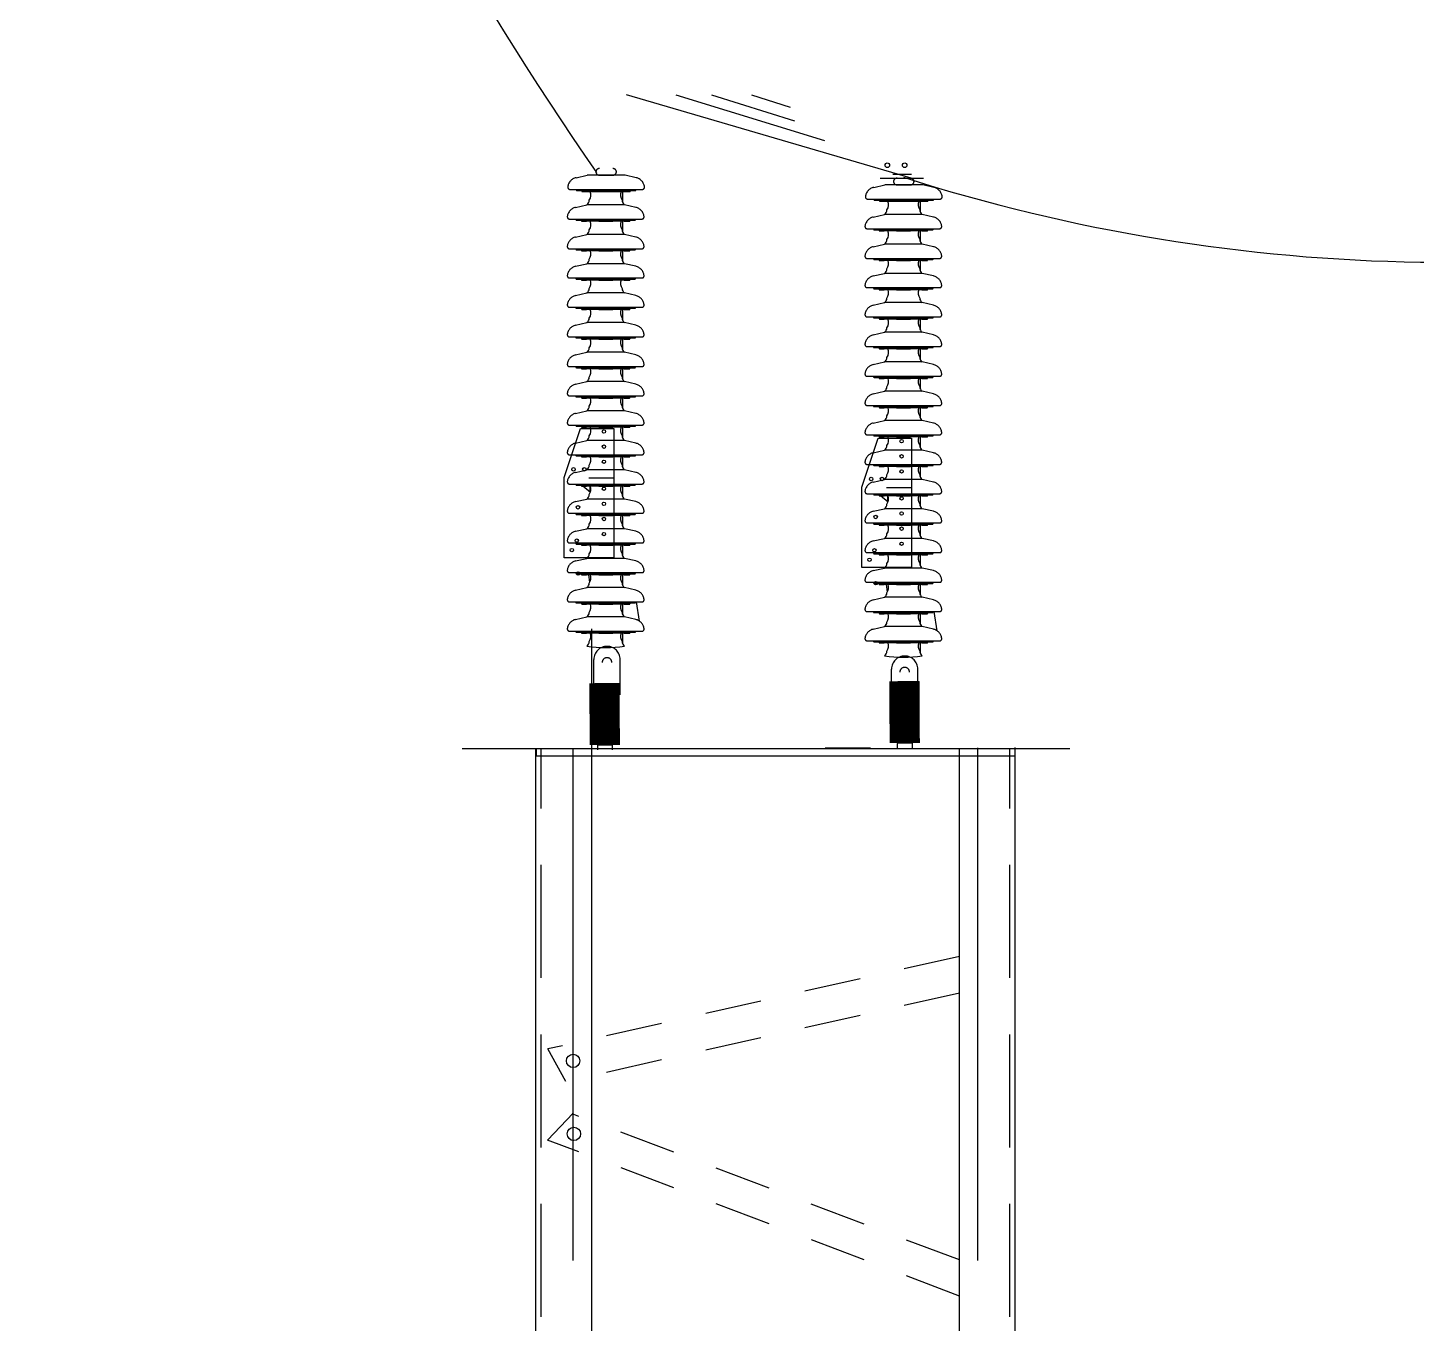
# Model space of a CAD drawing. Header units: inches. Extents: x 29.6 to 118, y -14.2 to 43.7.
# Drawn here: x 78.952 to 82.023, y 12.446 to 15.312 of the extents above; entities that cross this region are included whole.
import ezdxf

# ---------------------------------------------------------------- set-up
doc = ezdxf.new("R2010")
doc.units = ezdxf.units.IN
doc.header["$MEASUREMENT"] = 0
for name, pattern in [('CENTER', [2, 1.25, -0.25, 0.25, -0.25]), ('DASHED', [0.75, 0.5, -0.25]), ('HIDDEN', [0.375, 0.25, -0.125]), ('HIDDEN2', [0.1875, 0.125, -0.0625])]:
    doc.linetypes.add(name, pattern=pattern)
doc.layers.add('DIM', color=2, linetype='Continuous')

msp = doc.modelspace()

# ---------------------------------------------------------------- linework, layer by layer
at = {"color": 2}
for p, q in [((80.90607, 14.97898), (80.27662, 15.1635)), ((80.38563, 15.1635), (80.71452, 15.06236)), ((80.46465, 15.1635), (80.64797, 15.10577)), ((80.55327, 15.1635), (80.63824, 15.13606)), ((80.83737, 14.97898), (80.93338, 14.97898)), ((80.17795, 14.88399), (80.18778, 14.88399)), ((80.27142, 14.88399), (80.28309, 14.88399)), ((80.83634, 14.8626), (80.84617, 14.8626)), ((80.92981, 14.8626), (80.94148, 14.8626)), ((80.1779, 14.81832), (80.18773, 14.81832)), ((80.27137, 14.81832), (80.28304, 14.81832)), ((80.83629, 14.79693), (80.84612, 14.79693)), ((80.92976, 14.79693), (80.94143, 14.79693)), ((80.17795, 14.75359), (80.18778, 14.75359)), ((80.27142, 14.75359), (80.28309, 14.75359)), ((80.83634, 14.7322), (80.84617, 14.7322)), ((80.92981, 14.7322), (80.94148, 14.7322)), ((80.17795, 14.68887), (80.18778, 14.68887)), ((80.27142, 14.68887), (80.28309, 14.68887)), ((80.83634, 14.66748), (80.84617, 14.66748)), ((80.92981, 14.66748), (80.94148, 14.66748)), ((80.17795, 14.62319), (80.18778, 14.62319)), ((80.27142, 14.62319), (80.28309, 14.62319)), ((80.83634, 14.6018), (80.84617, 14.6018)), ((80.92981, 14.6018), (80.94148, 14.6018)), ((80.1779, 14.55751), (80.18773, 14.55751)), ((80.27137, 14.55751), (80.28304, 14.55751)), ((80.83629, 14.53612), (80.84612, 14.53612)), ((80.92976, 14.53612), (80.94143, 14.53612)), ((80.17795, 14.49279), (80.18778, 14.49279)), ((80.27142, 14.49279), (80.28309, 14.49279)), ((80.83634, 14.4714), (80.84617, 14.4714)), ((80.92981, 14.4714), (80.94148, 14.4714)), ((80.17795, 14.42806), (80.18778, 14.42806)), ((80.27142, 14.42806), (80.28309, 14.42806)), ((80.83634, 14.40667), (80.84617, 14.40667)), ((80.92981, 14.40667), (80.94148, 14.40667)), ((80.1779, 14.36239), (80.18773, 14.36239)), ((80.27137, 14.36239), (80.28304, 14.36239)), ((80.19313, 14.31591), (80.24823, 14.31591)), ((80.83629, 14.34099), (80.84612, 14.34099)), ((80.92976, 14.34099), (80.94143, 14.34099)), ((80.17795, 14.29766), (80.18778, 14.29766)), ((80.19658, 14.28401), (80.17991, 14.29766)), ((80.27142, 14.29766), (80.28309, 14.29766)), ((80.85152, 14.29451), (80.90662, 14.29451)), ((80.83634, 14.27627), (80.84617, 14.27627)), ((80.85497, 14.26262), (80.8383, 14.27627)), ((80.92981, 14.27627), (80.94148, 14.27627)), ((80.17795, 14.23293), (80.18778, 14.23293)), ((80.27142, 14.23293), (80.28309, 14.23293)), ((80.83634, 14.21154), (80.84617, 14.21154)), ((80.92981, 14.21154), (80.94148, 14.21154)), ((80.17795, 14.16726), (80.18778, 14.16726)), ((80.27142, 14.16726), (80.28309, 14.16726)), ((80.83634, 14.14587), (80.84617, 14.14587)), ((80.92981, 14.14587), (80.94148, 14.14587)), ((80.1779, 14.10158), (80.18773, 14.10158)), ((80.19548, 14.08533), (80.19301, 14.10158)), ((80.27137, 14.10158), (80.28304, 14.10158)), ((80.83629, 14.08019), (80.84612, 14.08019)), ((80.85387, 14.06394), (80.8514, 14.08019)), ((80.92976, 14.08019), (80.94143, 14.08019)), ((80.17795, 14.03686), (80.18778, 14.03686)), ((80.27142, 14.03686), (80.28309, 14.03686)), ((80.30525, 13.99913), (80.2988, 14.04164)), ((80.83634, 14.01546), (80.84617, 14.01546)), ((80.92981, 14.01546), (80.94148, 14.01546)), ((80.96364, 13.97774), (80.95719, 14.02024)), ((80.17795, 13.97213), (80.18778, 13.97213)), ((80.27142, 13.97213), (80.28309, 13.97213)), ((80.83634, 13.95074), (80.84617, 13.95074)), ((80.92981, 13.95074), (80.94148, 13.95074)), ((80.20428, 13.83602), (80.20428, 13.91404)), ((80.2626, 13.83602), (80.2626, 13.91404)), ((80.86267, 13.81463), (80.86267, 13.89264)), ((80.92099, 13.81463), (80.92099, 13.89264))]:
    msp.add_line(p, q, dxfattribs=at)
at = {"color": 2, "linetype": 'DASHED'}
for p, q in [((80.86582, 14.98802), (80.9072, 14.98802)), ((80.16483, 14.98027), (80.18961, 14.98605)), ((80.27325, 14.98605), (80.18961, 14.98605)), ((80.2169, 14.98605), (80.2478, 14.98605)), ((80.29804, 14.98027), (80.27325, 14.98605)), ((80.82322, 14.95887), (80.848, 14.96466)), ((80.93164, 14.96466), (80.848, 14.96466)), ((80.87529, 14.96466), (80.90619, 14.96466)), ((80.95643, 14.95887), (80.93164, 14.96466)), ((80.15127, 14.95445), (80.3116, 14.95445)), ((80.16548, 14.95326), (80.16548, 14.95445)), ((80.16667, 14.95206), (80.29619, 14.95206)), ((80.17767, 14.95087), (80.17767, 14.95206)), ((80.17886, 14.94967), (80.284, 14.94967)), ((80.21598, 14.94967), (80.24688, 14.94967)), ((80.2852, 14.95087), (80.2852, 14.95206)), ((80.29739, 14.95326), (80.29739, 14.95445)), ((80.80966, 14.93306), (80.96999, 14.93306)), ((80.82387, 14.93186), (80.82387, 14.93306)), ((80.82506, 14.93067), (80.95458, 14.93067)), ((80.83606, 14.92947), (80.83606, 14.93067)), ((80.83725, 14.92828), (80.94239, 14.92828)), ((80.87437, 14.92828), (80.90527, 14.92828)), ((80.94359, 14.92947), (80.94359, 14.93067)), ((80.95578, 14.93186), (80.95578, 14.93306)), ((80.16391, 14.91459), (80.1887, 14.92037)), ((80.27234, 14.92037), (80.1887, 14.92037)), ((80.29712, 14.91459), (80.27234, 14.92037)), ((80.8223, 14.8932), (80.84709, 14.89898)), ((80.93073, 14.89898), (80.84709, 14.89898)), ((80.95551, 14.8932), (80.93073, 14.89898)), ((80.15035, 14.88877), (80.31068, 14.88877)), ((80.16456, 14.88758), (80.16456, 14.88877)), ((80.16576, 14.88638), (80.29528, 14.88638)), ((80.17675, 14.88519), (80.17675, 14.88638)), ((80.27142, 14.88399), (80.18778, 14.88399)), ((80.21507, 14.88399), (80.24597, 14.88399)), ((80.28428, 14.88519), (80.28428, 14.88638)), ((80.29647, 14.88758), (80.29647, 14.88877)), ((80.80874, 14.86738), (80.96907, 14.86738)), ((80.82295, 14.86619), (80.82295, 14.86738)), ((80.82415, 14.86499), (80.95367, 14.86499)), ((80.83514, 14.8638), (80.83514, 14.86499)), ((80.94267, 14.8638), (80.94267, 14.86499)), ((80.95486, 14.86619), (80.95486, 14.86738)), ((80.16386, 14.84891), (80.18865, 14.85469)), ((80.27229, 14.85469), (80.18865, 14.85469)), ((80.29707, 14.84891), (80.27229, 14.85469)), ((80.92981, 14.8626), (80.84617, 14.8626)), ((80.87346, 14.8626), (80.90436, 14.8626)), ((80.15031, 14.8231), (80.31063, 14.8231)), ((80.16451, 14.8219), (80.16451, 14.8231)), ((80.16571, 14.82071), (80.29523, 14.82071)), ((80.1767, 14.81951), (80.1767, 14.82071)), ((80.27137, 14.81832), (80.18773, 14.81832)), ((80.21502, 14.81832), (80.24592, 14.81832)), ((80.28423, 14.81951), (80.28423, 14.82071)), ((80.29642, 14.8219), (80.29642, 14.8231)), ((80.82225, 14.82752), (80.84704, 14.8333)), ((80.93068, 14.8333), (80.84704, 14.8333)), ((80.95546, 14.82752), (80.93068, 14.8333)), ((80.16391, 14.78419), (80.1887, 14.78997)), ((80.27234, 14.78997), (80.1887, 14.78997)), ((80.29712, 14.78419), (80.27234, 14.78997)), ((80.80869, 14.80171), (80.96902, 14.80171)), ((80.8229, 14.80051), (80.8229, 14.80171)), ((80.8241, 14.79932), (80.95362, 14.79932)), ((80.83509, 14.79812), (80.83509, 14.79932)), ((80.92976, 14.79693), (80.84612, 14.79693)), ((80.87341, 14.79693), (80.90431, 14.79693)), ((80.94262, 14.79812), (80.94262, 14.79932)), ((80.95481, 14.80051), (80.95481, 14.80171)), ((80.15035, 14.75837), (80.31068, 14.75837)), ((80.16456, 14.75718), (80.16456, 14.75837)), ((80.16576, 14.75598), (80.29528, 14.75598)), ((80.17675, 14.75479), (80.17675, 14.75598)), ((80.27142, 14.75359), (80.18778, 14.75359)), ((80.21507, 14.75359), (80.24597, 14.75359)), ((80.28428, 14.75479), (80.28428, 14.75598)), ((80.29647, 14.75718), (80.29647, 14.75837)), ((80.8223, 14.7628), (80.84709, 14.76858)), ((80.93073, 14.76858), (80.84709, 14.76858)), ((80.95551, 14.7628), (80.93073, 14.76858)), ((80.16391, 14.71946), (80.1887, 14.72524)), ((80.27234, 14.72524), (80.1887, 14.72524)), ((80.29712, 14.71946), (80.27234, 14.72524)), ((80.80874, 14.73698), (80.96907, 14.73698)), ((80.82295, 14.73579), (80.82295, 14.73698)), ((80.82415, 14.73459), (80.95367, 14.73459)), ((80.83514, 14.7334), (80.83514, 14.73459)), ((80.92981, 14.7322), (80.84617, 14.7322)), ((80.87346, 14.7322), (80.90436, 14.7322)), ((80.94267, 14.7334), (80.94267, 14.73459)), ((80.95486, 14.73579), (80.95486, 14.73698)), ((80.15035, 14.69365), (80.31068, 14.69365)), ((80.16456, 14.69245), (80.16456, 14.69365)), ((80.16576, 14.69126), (80.29528, 14.69126)), ((80.17675, 14.69006), (80.17675, 14.69126)), ((80.27142, 14.68887), (80.18778, 14.68887)), ((80.21507, 14.68887), (80.24597, 14.68887)), ((80.28428, 14.69006), (80.28428, 14.69126)), ((80.29647, 14.69245), (80.29647, 14.69365)), ((80.8223, 14.69807), (80.84709, 14.70385)), ((80.93073, 14.70385), (80.84709, 14.70385)), ((80.95551, 14.69807), (80.93073, 14.70385)), ((80.16391, 14.65378), (80.1887, 14.65957)), ((80.27234, 14.65957), (80.1887, 14.65957)), ((80.29712, 14.65378), (80.27234, 14.65957)), ((80.80874, 14.67225), (80.96907, 14.67225)), ((80.82295, 14.67106), (80.82295, 14.67225)), ((80.82415, 14.66987), (80.95367, 14.66987)), ((80.83514, 14.66867), (80.83514, 14.66987)), ((80.92981, 14.66748), (80.84617, 14.66748)), ((80.87346, 14.66748), (80.90436, 14.66748)), ((80.94267, 14.66867), (80.94267, 14.66987)), ((80.95486, 14.67106), (80.95486, 14.67225)), ((80.15035, 14.62797), (80.31068, 14.62797)), ((80.16456, 14.62677), (80.16456, 14.62797)), ((80.16576, 14.62558), (80.29528, 14.62558)), ((80.17675, 14.62438), (80.17675, 14.62558)), ((80.27142, 14.62319), (80.18778, 14.62319)), ((80.21507, 14.62319), (80.24597, 14.62319)), ((80.28428, 14.62438), (80.28428, 14.62558)), ((80.29647, 14.62677), (80.29647, 14.62797)), ((80.8223, 14.63239), (80.84709, 14.63817)), ((80.93073, 14.63817), (80.84709, 14.63817)), ((80.95551, 14.63239), (80.93073, 14.63817)), ((80.16386, 14.58811), (80.18865, 14.59389)), ((80.27229, 14.59389), (80.18865, 14.59389)), ((80.29707, 14.58811), (80.27229, 14.59389)), ((80.80874, 14.60658), (80.96907, 14.60658)), ((80.82295, 14.60538), (80.82295, 14.60658)), ((80.82415, 14.60419), (80.95367, 14.60419)), ((80.83514, 14.60299), (80.83514, 14.60419)), ((80.92981, 14.6018), (80.84617, 14.6018)), ((80.87346, 14.6018), (80.90436, 14.6018)), ((80.94267, 14.60299), (80.94267, 14.60419)), ((80.95486, 14.60538), (80.95486, 14.60658)), ((80.15031, 14.56229), (80.31063, 14.56229)), ((80.16451, 14.5611), (80.16451, 14.56229)), ((80.16571, 14.5599), (80.29523, 14.5599)), ((80.1767, 14.55871), (80.1767, 14.5599)), ((80.27137, 14.55751), (80.18773, 14.55751)), ((80.21502, 14.55751), (80.24592, 14.55751)), ((80.28423, 14.55871), (80.28423, 14.5599)), ((80.29642, 14.5611), (80.29642, 14.56229)), ((80.82225, 14.56672), (80.84704, 14.5725)), ((80.93068, 14.5725), (80.84704, 14.5725)), ((80.95546, 14.56672), (80.93068, 14.5725)), ((80.16391, 14.52338), (80.1887, 14.52916)), ((80.27234, 14.52916), (80.1887, 14.52916)), ((80.29712, 14.52338), (80.27234, 14.52916)), ((80.80869, 14.5409), (80.96902, 14.5409)), ((80.8229, 14.53971), (80.8229, 14.5409)), ((80.8241, 14.53851), (80.95362, 14.53851)), ((80.83509, 14.53732), (80.83509, 14.53851)), ((80.92976, 14.53612), (80.84612, 14.53612)), ((80.87341, 14.53612), (80.90431, 14.53612)), ((80.94262, 14.53732), (80.94262, 14.53851)), ((80.95481, 14.53971), (80.95481, 14.5409)), ((80.15035, 14.49757), (80.31068, 14.49757)), ((80.16456, 14.49637), (80.16456, 14.49757)), ((80.29647, 14.49637), (80.29647, 14.49757)), ((80.8223, 14.50199), (80.84709, 14.50777)), ((80.93073, 14.50777), (80.84709, 14.50777)), ((80.95551, 14.50199), (80.93073, 14.50777)), ((80.16576, 14.49518), (80.29528, 14.49518)), ((80.17675, 14.49398), (80.17675, 14.49518)), ((80.27142, 14.49279), (80.18778, 14.49279)), ((80.21507, 14.49279), (80.24597, 14.49279)), ((80.28428, 14.49398), (80.28428, 14.49518)), ((80.80874, 14.47618), (80.96907, 14.47618)), ((80.82295, 14.47498), (80.82295, 14.47618)), ((80.82415, 14.47379), (80.95367, 14.47379)), ((80.83514, 14.47259), (80.83514, 14.47379)), ((80.92981, 14.4714), (80.84617, 14.4714)), ((80.87346, 14.4714), (80.90436, 14.4714)), ((80.94267, 14.47259), (80.94267, 14.47379)), ((80.95486, 14.47498), (80.95486, 14.47618)), ((80.16391, 14.45866), (80.1887, 14.46444)), ((80.27234, 14.46444), (80.1887, 14.46444)), ((80.29712, 14.45866), (80.27234, 14.46444)), ((80.8223, 14.43727), (80.84709, 14.44305)), ((80.93073, 14.44305), (80.84709, 14.44305)), ((80.95551, 14.43727), (80.93073, 14.44305)), ((80.15035, 14.43284), (80.31068, 14.43284)), ((80.16456, 14.43165), (80.16456, 14.43284)), ((80.16576, 14.43045), (80.29528, 14.43045)), ((80.17675, 14.42926), (80.17675, 14.43045)), ((80.27142, 14.42806), (80.18778, 14.42806)), ((80.21507, 14.42806), (80.24597, 14.42806)), ((80.28428, 14.42926), (80.28428, 14.43045)), ((80.29647, 14.43165), (80.29647, 14.43284)), ((80.80874, 14.41145), (80.96907, 14.41145)), ((80.82295, 14.41026), (80.82295, 14.41145)), ((80.82415, 14.40906), (80.95367, 14.40906)), ((80.83514, 14.40787), (80.83514, 14.40906)), ((80.92981, 14.40667), (80.84617, 14.40667)), ((80.87346, 14.40667), (80.90436, 14.40667)), ((80.94267, 14.40787), (80.94267, 14.40906)), ((80.95486, 14.41026), (80.95486, 14.41145)), ((80.16386, 14.39298), (80.18865, 14.39876)), ((80.27229, 14.39876), (80.18865, 14.39876)), ((80.29707, 14.39298), (80.27229, 14.39876)), ((80.82225, 14.37159), (80.84704, 14.37737)), ((80.93068, 14.37737), (80.84704, 14.37737)), ((80.95546, 14.37159), (80.93068, 14.37737)), ((80.15031, 14.36716), (80.31063, 14.36716)), ((80.16451, 14.36597), (80.16451, 14.36716)), ((80.16571, 14.36478), (80.29523, 14.36478)), ((80.1767, 14.36358), (80.1767, 14.36478)), ((80.27137, 14.36239), (80.18773, 14.36239)), ((80.21502, 14.36239), (80.24592, 14.36239)), ((80.28423, 14.36358), (80.28423, 14.36478)), ((80.29642, 14.36597), (80.29642, 14.36716)), ((80.80869, 14.34577), (80.96902, 14.34577)), ((80.8229, 14.34458), (80.8229, 14.34577)), ((80.8241, 14.34338), (80.95362, 14.34338)), ((80.83509, 14.34219), (80.83509, 14.34338)), ((80.94262, 14.34219), (80.94262, 14.34338)), ((80.95481, 14.34458), (80.95481, 14.34577)), ((80.16391, 14.32825), (80.1887, 14.33404)), ((80.27234, 14.33404), (80.1887, 14.33404)), ((80.29712, 14.32825), (80.27234, 14.33404)), ((80.8223, 14.30686), (80.84709, 14.31265)), ((80.92976, 14.34099), (80.84612, 14.34099)), ((80.93073, 14.31265), (80.84709, 14.31265)), ((80.87341, 14.34099), (80.90431, 14.34099)), ((80.95551, 14.30686), (80.93073, 14.31265)), ((80.15035, 14.30244), (80.31068, 14.30244)), ((80.16456, 14.30124), (80.16456, 14.30244)), ((80.16576, 14.30005), (80.29528, 14.30005)), ((80.17675, 14.29885), (80.17675, 14.30005)), ((80.27142, 14.29766), (80.18778, 14.29766)), ((80.21507, 14.29766), (80.24597, 14.29766)), ((80.28428, 14.29885), (80.28428, 14.30005)), ((80.29647, 14.30124), (80.29647, 14.30244)), ((80.80874, 14.28105), (80.96907, 14.28105)), ((80.82295, 14.27985), (80.82295, 14.28105)), ((80.95486, 14.27985), (80.95486, 14.28105)), ((80.16391, 14.26353), (80.1887, 14.26931)), ((80.27234, 14.26931), (80.1887, 14.26931)), ((80.29712, 14.26353), (80.27234, 14.26931)), ((80.82415, 14.27866), (80.95367, 14.27866)), ((80.83514, 14.27746), (80.83514, 14.27866)), ((80.92981, 14.27627), (80.84617, 14.27627)), ((80.87346, 14.27627), (80.90436, 14.27627)), ((80.94267, 14.27746), (80.94267, 14.27866)), ((80.15035, 14.23771), (80.31068, 14.23771)), ((80.16456, 14.23652), (80.16456, 14.23771)), ((80.16576, 14.23532), (80.29528, 14.23532)), ((80.17675, 14.23413), (80.17675, 14.23532)), ((80.27142, 14.23293), (80.18778, 14.23293)), ((80.21507, 14.23293), (80.24597, 14.23293)), ((80.28428, 14.23413), (80.28428, 14.23532)), ((80.29647, 14.23652), (80.29647, 14.23771)), ((80.8223, 14.24214), (80.84709, 14.24792)), ((80.93073, 14.24792), (80.84709, 14.24792)), ((80.95551, 14.24214), (80.93073, 14.24792)), ((80.16391, 14.19785), (80.1887, 14.20363)), ((80.27234, 14.20363), (80.1887, 14.20363)), ((80.29712, 14.19785), (80.27234, 14.20363)), ((80.80874, 14.21632), (80.96907, 14.21632)), ((80.82295, 14.21513), (80.82295, 14.21632)), ((80.82415, 14.21393), (80.95367, 14.21393)), ((80.83514, 14.21274), (80.83514, 14.21393)), ((80.92981, 14.21154), (80.84617, 14.21154)), ((80.87346, 14.21154), (80.90436, 14.21154)), ((80.94267, 14.21274), (80.94267, 14.21393)), ((80.95486, 14.21513), (80.95486, 14.21632)), ((80.15035, 14.17204), (80.31068, 14.17204)), ((80.16456, 14.17084), (80.16456, 14.17204)), ((80.16576, 14.16965), (80.29528, 14.16965)), ((80.17675, 14.16845), (80.17675, 14.16965)), ((80.27142, 14.16726), (80.18778, 14.16726)), ((80.21507, 14.16726), (80.24597, 14.16726)), ((80.28428, 14.16845), (80.28428, 14.16965)), ((80.29647, 14.17084), (80.29647, 14.17204)), ((80.8223, 14.17646), (80.84709, 14.18224)), ((80.93073, 14.18224), (80.84709, 14.18224)), ((80.95551, 14.17646), (80.93073, 14.18224)), ((80.16386, 14.13218), (80.18865, 14.13796)), ((80.27229, 14.13796), (80.18865, 14.13796)), ((80.29707, 14.13218), (80.27229, 14.13796)), ((80.80874, 14.15065), (80.96907, 14.15065)), ((80.82295, 14.14945), (80.82295, 14.15065)), ((80.82415, 14.14826), (80.95367, 14.14826)), ((80.83514, 14.14706), (80.83514, 14.14826)), ((80.92981, 14.14587), (80.84617, 14.14587)), ((80.87346, 14.14587), (80.90436, 14.14587)), ((80.94267, 14.14706), (80.94267, 14.14826)), ((80.95486, 14.14945), (80.95486, 14.15065)), ((80.15031, 14.10636), (80.31063, 14.10636)), ((80.16451, 14.10517), (80.16451, 14.10636)), ((80.16571, 14.10397), (80.29523, 14.10397)), ((80.1767, 14.10278), (80.1767, 14.10397)), ((80.27137, 14.10158), (80.18773, 14.10158)), ((80.21502, 14.10158), (80.24592, 14.10158)), ((80.28423, 14.10278), (80.28423, 14.10397)), ((80.29642, 14.10517), (80.29642, 14.10636)), ((80.82225, 14.11078), (80.84704, 14.11657)), ((80.93068, 14.11657), (80.84704, 14.11657)), ((80.95546, 14.11078), (80.93068, 14.11657)), ((80.16391, 14.06745), (80.1887, 14.07323)), ((80.27234, 14.07323), (80.1887, 14.07323)), ((80.29712, 14.06745), (80.27234, 14.07323)), ((80.80869, 14.08497), (80.96902, 14.08497)), ((80.8229, 14.08377), (80.8229, 14.08497)), ((80.8241, 14.08258), (80.95362, 14.08258)), ((80.83509, 14.08138), (80.83509, 14.08258)), ((80.92976, 14.08019), (80.84612, 14.08019)), ((80.87341, 14.08019), (80.90431, 14.08019)), ((80.94262, 14.08138), (80.94262, 14.08258)), ((80.95481, 14.08377), (80.95481, 14.08497)), ((80.15035, 14.04164), (80.31068, 14.04164)), ((80.16456, 14.04044), (80.16456, 14.04164)), ((80.16576, 14.03925), (80.29528, 14.03925)), ((80.17675, 14.03805), (80.17675, 14.03925)), ((80.27142, 14.03686), (80.18778, 14.03686)), ((80.21507, 14.03686), (80.24597, 14.03686)), ((80.28428, 14.03805), (80.28428, 14.03925)), ((80.29647, 14.04044), (80.29647, 14.04164)), ((80.8223, 14.04606), (80.84709, 14.05184)), ((80.93073, 14.05184), (80.84709, 14.05184)), ((80.95551, 14.04606), (80.93073, 14.05184)), ((80.16391, 14.00273), (80.1887, 14.00851)), ((80.27234, 14.00851), (80.1887, 14.00851)), ((80.29712, 14.00273), (80.27234, 14.00851)), ((80.80874, 14.02024), (80.96907, 14.02024)), ((80.82295, 14.01905), (80.82295, 14.02024)), ((80.82415, 14.01785), (80.95367, 14.01785)), ((80.83514, 14.01666), (80.83514, 14.01785)), ((80.92981, 14.01546), (80.84617, 14.01546)), ((80.87346, 14.01546), (80.90436, 14.01546)), ((80.94267, 14.01666), (80.94267, 14.01785)), ((80.95486, 14.01905), (80.95486, 14.02024)), ((80.15035, 13.97691), (80.31068, 13.97691)), ((80.16456, 13.97572), (80.16456, 13.97691)), ((80.16576, 13.97452), (80.29528, 13.97452)), ((80.17675, 13.97333), (80.17675, 13.97452)), ((80.28428, 13.97333), (80.28428, 13.97452)), ((80.29647, 13.97572), (80.29647, 13.97691)), ((80.8223, 13.98133), (80.84709, 13.98712)), ((80.93073, 13.98712), (80.84709, 13.98712)), ((80.95551, 13.98133), (80.93073, 13.98712)), ((80.27142, 13.97213), (80.18778, 13.97213)), ((80.21507, 13.97213), (80.24597, 13.97213)), ((80.80874, 13.95552), (80.96907, 13.95552)), ((80.82295, 13.95432), (80.82295, 13.95552)), ((80.82415, 13.95313), (80.95367, 13.95313)), ((80.83514, 13.95193), (80.83514, 13.95313)), ((80.92981, 13.95074), (80.84617, 13.95074)), ((80.87346, 13.95074), (80.90436, 13.95074)), ((80.94267, 13.95193), (80.94267, 13.95313)), ((80.95486, 13.95432), (80.95486, 13.95552))]:
    msp.add_line(p, q, dxfattribs=at)
at = {"color": 2}
for points in [[(80.19611, 14.94967), (80.19611, 14.95445)], [(80.2678, 14.95445), (80.2678, 14.95206)], [(80.2678, 14.94967), (80.2678, 14.92593)], [(80.8545, 14.92828), (80.8545, 14.93306)], [(80.92619, 14.93306), (80.92619, 14.93067)], [(80.92619, 14.92828), (80.92619, 14.90454)], [(80.2678, 14.88877), (80.2678, 14.88638)], [(80.2678, 14.88399), (80.2678, 14.86025)], [(80.92619, 14.86738), (80.92619, 14.86499)], [(80.92619, 14.8626), (80.92619, 14.83886)], [(80.19611, 14.82071), (80.19611, 14.8231)], [(80.2678, 14.8231), (80.2678, 14.82071)], [(80.2678, 14.81832), (80.2678, 14.79553)], [(80.8545, 14.79932), (80.8545, 14.80171)], [(80.92619, 14.80171), (80.92619, 14.79932)], [(80.92619, 14.79693), (80.92619, 14.77414)], [(80.2678, 14.68887), (80.2678, 14.66513)], [(80.92619, 14.66748), (80.92619, 14.64374)], [(80.2678, 14.62319), (80.2678, 14.59945)], [(80.92619, 14.6018), (80.92619, 14.57806)], [(80.2678, 14.55751), (80.2678, 14.53472)], [(80.92619, 14.53612), (80.92619, 14.51333)], [(80.2678, 14.49757), (80.2678, 14.47)], [(80.92619, 14.47618), (80.92619, 14.44861)], [(80.2678, 14.43284), (80.2678, 14.43045)], [(80.2678, 14.42806), (80.2678, 14.40432)], [(80.92619, 14.41145), (80.92619, 14.40906)], [(80.92619, 14.40667), (80.92619, 14.38293)], [(80.2678, 14.36716), (80.2678, 14.36478)], [(80.2678, 14.36239), (80.2678, 14.3396)], [(80.92619, 14.34577), (80.92619, 14.34338)], [(80.92619, 14.34099), (80.92619, 14.31821)], [(80.19611, 14.28278), (80.19611, 14.29766)], [(80.2678, 14.29766), (80.2678, 14.27487)], [(80.8545, 14.26139), (80.8545, 14.27627)], [(80.92619, 14.27627), (80.92619, 14.25348)], [(80.2678, 14.23293), (80.2678, 14.2092)], [(80.92619, 14.21154), (80.92619, 14.1878)], [(80.2678, 14.16726), (80.2678, 14.14352)], [(80.92619, 14.14587), (80.92619, 14.12213)], [(80.2678, 14.10636), (80.2678, 14.10397)], [(80.2678, 14.10158), (80.2678, 14.07879)], [(80.92619, 14.08497), (80.92619, 14.08258)], [(80.92619, 14.08019), (80.92619, 14.0574)], [(80.2678, 14.03686), (80.2678, 14.01407)], [(80.92619, 14.01546), (80.92619, 13.99268)], [(80.2678, 13.97213), (80.2678, 13.94934)], [(80.92619, 13.95074), (80.92619, 13.92795)]]:
    msp.add_lwpolyline(points, dxfattribs=at)
for points in [[(80.17443, 14.42519), (80.24823, 14.42519), (80.24823, 14.13917), (80.1383, 14.13917), (80.1383, 14.31681)], [(80.83282, 14.4038), (80.90662, 14.4038), (80.90662, 14.11778), (80.79669, 14.11778), (80.79669, 14.29542)]]:
    msp.add_lwpolyline(points, close=True, dxfattribs=at)
at = {"color": 2, "const_width": 0.06691}
for points in [[(80.22851, 13.725), (80.22772, 13.86195)], [(80.89192, 13.72939), (80.89112, 13.86634)]]:
    msp.add_lwpolyline(points, dxfattribs=at)
at = {"color": 2}
for centre, radius in [((80.85338, 15.00778), 0.00509), ((80.89178, 15.00778), 0.00509), ((80.22659, 14.41866), 0.0038), ((80.22659, 14.38521), 0.0038), ((80.88498, 14.39727), 0.0038), ((80.22659, 14.35175), 0.0038), ((80.88498, 14.36382), 0.0038), ((80.15932, 14.33491), 0.0038), ((80.18321, 14.33502), 0.0038), ((80.81771, 14.31352), 0.0038), ((80.8416, 14.31363), 0.0038), ((80.88498, 14.33036), 0.0038), ((80.22659, 14.29201), 0.0038), ((80.16924, 14.25092), 0.0038), ((80.22659, 14.25855), 0.0038), ((80.88498, 14.27062), 0.0038), ((80.22659, 14.2251), 0.0038), ((80.82763, 14.22953), 0.0038), ((80.88498, 14.23716), 0.0038), ((80.22659, 14.19164), 0.0038), ((80.88498, 14.20371), 0.0038), ((80.15555, 14.15627), 0.0038), ((80.16647, 14.1773), 0.0038), ((80.82486, 14.15591), 0.0038), ((80.88498, 14.17025), 0.0038), ((80.81394, 14.13488), 0.0038), ((80.16984, 14.10456), 0.0038), ((80.82823, 14.08317), 0.0038)]:
    msp.add_circle(centre, radius, dxfattribs=at)
at = {"color": 3}
for centre, radius, start, end in [((75.98265, 17.37838), 3.11246, 308.67925, 6.55688), ((85.95352, 18.97637), 6.99042, 190.2336, 214.752268), ((82.09368, 18.74126), 3.94823, 252.23654, 286.0032)]:
    msp.add_arc(centre, radius, start, end, dxfattribs=at)
at = {"color": 2, "linetype": 'DASHED'}
for centre, radius, start, end in [((80.21598, 14.9932), 0.00721, 82.7047, 277.2953), ((80.24688, 14.9932), 0.00721, 262.7047, 97.2953), ((80.15127, 14.95923), 0.00478, 173.28208, 270), ((80.17026, 14.95699), 0.0239, 103.13002, 173.28208), ((80.29261, 14.95699), 0.0239, 6.71792, 76.86998), ((80.3116, 14.95923), 0.00478, 270, 6.71792), ((80.82865, 14.9356), 0.0239, 103.13002, 173.28208), ((80.87437, 14.97181), 0.00721, 82.7047, 277.2953), ((80.90527, 14.97181), 0.00721, 262.7047, 97.2953), ((80.951, 14.9356), 0.0239, 6.71792, 76.86998), ((80.16667, 14.95326), 0.00119, 180, 270), ((80.17886, 14.95087), 0.00119, 180, 270), ((80.284, 14.95087), 0.00119, 270, 0), ((80.29619, 14.95326), 0.00119, 270, 0), ((80.80966, 14.93784), 0.00478, 173.28208, 270), ((80.82506, 14.93186), 0.00119, 180, 270), ((80.83725, 14.92947), 0.00119, 180, 270), ((80.94239, 14.92947), 0.00119, 270, 0), ((80.95458, 14.93186), 0.00119, 270, 0), ((80.96999, 14.93784), 0.00478, 270, 6.71792), ((80.16934, 14.89132), 0.0239, 103.13002, 173.28208), ((80.29169, 14.89132), 0.0239, 6.71792, 76.86998), ((80.15035, 14.89355), 0.00478, 173.28208, 270), ((80.16576, 14.88758), 0.00119, 180, 270), ((80.17795, 14.88519), 0.00119, 180, 270), ((80.28309, 14.88519), 0.00119, 270, 0), ((80.29528, 14.88758), 0.00119, 270, 0), ((80.31068, 14.89355), 0.00478, 270, 6.71792), ((80.80874, 14.87216), 0.00478, 173.28208, 270), ((80.82773, 14.86993), 0.0239, 103.13002, 173.28208), ((80.82415, 14.86619), 0.00119, 180, 270), ((80.95367, 14.86619), 0.00119, 270, 0), ((80.95008, 14.86993), 0.0239, 6.71792, 76.86998), ((80.96907, 14.87216), 0.00478, 270, 6.71792), ((80.16929, 14.82564), 0.0239, 103.13002, 173.28208), ((80.29164, 14.82564), 0.0239, 6.71792, 76.86998), ((80.83634, 14.8638), 0.00119, 180, 270), ((80.94148, 14.8638), 0.00119, 270, 0), ((80.15031, 14.82788), 0.00478, 173.28208, 270), ((80.16571, 14.8219), 0.00119, 180, 270), ((80.1779, 14.81951), 0.00119, 180, 270), ((80.28304, 14.81951), 0.00119, 270, 0), ((80.29523, 14.8219), 0.00119, 270, 0), ((80.31063, 14.82788), 0.00478, 270, 6.71792), ((80.80869, 14.80648), 0.00478, 173.28208, 270), ((80.82768, 14.80425), 0.0239, 103.13002, 173.28208), ((80.95003, 14.80425), 0.0239, 6.71792, 76.86998), ((80.96902, 14.80648), 0.00478, 270, 6.71792), ((80.16934, 14.76091), 0.0239, 103.13002, 173.28208), ((80.29169, 14.76091), 0.0239, 6.71792, 76.86998), ((80.8241, 14.80051), 0.00119, 180, 270), ((80.83629, 14.79812), 0.00119, 180, 270), ((80.94143, 14.79812), 0.00119, 270, 0), ((80.95362, 14.80051), 0.00119, 270, 0), ((80.15035, 14.76315), 0.00478, 173.28208, 270), ((80.16576, 14.75718), 0.00119, 180, 270), ((80.17795, 14.75479), 0.00119, 180, 270), ((80.28309, 14.75479), 0.00119, 270, 0), ((80.29528, 14.75718), 0.00119, 270, 0), ((80.31068, 14.76315), 0.00478, 270, 6.71792), ((80.80874, 14.74176), 0.00478, 173.28208, 270), ((80.82773, 14.73952), 0.0239, 103.13002, 173.28208), ((80.95008, 14.73952), 0.0239, 6.71792, 76.86998), ((80.96907, 14.74176), 0.00478, 270, 6.71792), ((80.16934, 14.69619), 0.0239, 103.13002, 173.28208), ((80.29169, 14.69619), 0.0239, 6.71792, 76.86998), ((80.82415, 14.73579), 0.00119, 180, 270), ((80.83634, 14.7334), 0.00119, 180, 270), ((80.94148, 14.7334), 0.00119, 270, 0), ((80.95367, 14.73579), 0.00119, 270, 0), ((80.15035, 14.69843), 0.00478, 173.28208, 270), ((80.16576, 14.69245), 0.00119, 180, 270), ((80.17795, 14.69006), 0.00119, 180, 270), ((80.28309, 14.69006), 0.00119, 270, 0), ((80.29528, 14.69245), 0.00119, 270, 0), ((80.31068, 14.69843), 0.00478, 270, 6.71792), ((80.82773, 14.6748), 0.0239, 103.13002, 173.28208), ((80.95008, 14.6748), 0.0239, 6.71792, 76.86998), ((80.16934, 14.63051), 0.0239, 103.13002, 173.28208), ((80.29169, 14.63051), 0.0239, 6.71792, 76.86998), ((80.80874, 14.67703), 0.00478, 173.28208, 270), ((80.82415, 14.67106), 0.00119, 180, 270), ((80.83634, 14.66867), 0.00119, 180, 270), ((80.94148, 14.66867), 0.00119, 270, 0), ((80.95367, 14.67106), 0.00119, 270, 0), ((80.96907, 14.67703), 0.00478, 270, 6.71792), ((80.15035, 14.63275), 0.00478, 173.28208, 270), ((80.16576, 14.62677), 0.00119, 180, 270), ((80.17795, 14.62438), 0.00119, 180, 270), ((80.28309, 14.62438), 0.00119, 270, 0), ((80.29528, 14.62677), 0.00119, 270, 0), ((80.31068, 14.63275), 0.00478, 270, 6.71792), ((80.82773, 14.60912), 0.0239, 103.13002, 173.28208), ((80.95008, 14.60912), 0.0239, 6.71792, 76.86998), ((80.16929, 14.56484), 0.0239, 103.13002, 173.28208), ((80.29164, 14.56484), 0.0239, 6.71792, 76.86998), ((80.80874, 14.61136), 0.00478, 173.28208, 270), ((80.82415, 14.60538), 0.00119, 180, 270), ((80.83634, 14.60299), 0.00119, 180, 270), ((80.94148, 14.60299), 0.00119, 270, 0), ((80.95367, 14.60538), 0.00119, 270, 0), ((80.96907, 14.61136), 0.00478, 270, 6.71792), ((80.15031, 14.56707), 0.00478, 173.28208, 270), ((80.16571, 14.5611), 0.00119, 180, 270), ((80.1779, 14.55871), 0.00119, 180, 270), ((80.28304, 14.55871), 0.00119, 270, 0), ((80.29523, 14.5611), 0.00119, 270, 0), ((80.31063, 14.56707), 0.00478, 270, 6.71792), ((80.82768, 14.54344), 0.0239, 103.13002, 173.28208), ((80.95003, 14.54344), 0.0239, 6.71792, 76.86998), ((80.80869, 14.54568), 0.00478, 173.28208, 270), ((80.8241, 14.53971), 0.00119, 180, 270), ((80.83629, 14.53732), 0.00119, 180, 270), ((80.94143, 14.53732), 0.00119, 270, 0), ((80.95362, 14.53971), 0.00119, 270, 0), ((80.96902, 14.54568), 0.00478, 270, 6.71792), ((80.15035, 14.50235), 0.00478, 173.28208, 270), ((80.16934, 14.50011), 0.0239, 103.13002, 173.28208), ((80.16576, 14.49637), 0.00119, 180, 270), ((80.29528, 14.49637), 0.00119, 270, 0), ((80.29169, 14.50011), 0.0239, 6.71792, 76.86998), ((80.31068, 14.50235), 0.00478, 270, 6.71792), ((80.82773, 14.47872), 0.0239, 103.13002, 173.28208), ((80.95008, 14.47872), 0.0239, 6.71792, 76.86998), ((80.17795, 14.49398), 0.00119, 180, 270), ((80.28309, 14.49398), 0.00119, 270, 0), ((80.80874, 14.48096), 0.00478, 173.28208, 270), ((80.82415, 14.47498), 0.00119, 180, 270), ((80.83634, 14.47259), 0.00119, 180, 270), ((80.94148, 14.47259), 0.00119, 270, 0), ((80.95367, 14.47498), 0.00119, 270, 0), ((80.96907, 14.48096), 0.00478, 270, 6.71792), ((80.15035, 14.43762), 0.00478, 173.28208, 270), ((80.16934, 14.43538), 0.0239, 103.13002, 173.28208), ((80.29169, 14.43538), 0.0239, 6.71792, 76.86998), ((80.31068, 14.43762), 0.00478, 270, 6.71792), ((80.82773, 14.41399), 0.0239, 103.13002, 173.28208), ((80.95008, 14.41399), 0.0239, 6.71792, 76.86998), ((80.16576, 14.43165), 0.00119, 180, 270), ((80.17795, 14.42926), 0.00119, 180, 270), ((80.28309, 14.42926), 0.00119, 270, 0), ((80.29528, 14.43165), 0.00119, 270, 0), ((80.80874, 14.41623), 0.00478, 173.28208, 270), ((80.82415, 14.41026), 0.00119, 180, 270), ((80.83634, 14.40787), 0.00119, 180, 270), ((80.94148, 14.40787), 0.00119, 270, 0), ((80.95367, 14.41026), 0.00119, 270, 0), ((80.96907, 14.41623), 0.00478, 270, 6.71792), ((80.16929, 14.36971), 0.0239, 103.13002, 173.28208), ((80.29164, 14.36971), 0.0239, 6.71792, 76.86998), ((80.15031, 14.37194), 0.00478, 173.28208, 270), ((80.16571, 14.36597), 0.00119, 180, 270), ((80.1779, 14.36358), 0.00119, 180, 270), ((80.28304, 14.36358), 0.00119, 270, 0), ((80.29523, 14.36597), 0.00119, 270, 0), ((80.31063, 14.37194), 0.00478, 270, 6.71792), ((80.80869, 14.35055), 0.00478, 173.28208, 270), ((80.82768, 14.34832), 0.0239, 103.13002, 173.28208), ((80.8241, 14.34458), 0.00119, 180, 270), ((80.83629, 14.34219), 0.00119, 180, 270), ((80.94143, 14.34219), 0.00119, 270, 0), ((80.95362, 14.34458), 0.00119, 270, 0), ((80.95003, 14.34832), 0.0239, 6.71792, 76.86998), ((80.96902, 14.35055), 0.00478, 270, 6.71792), ((80.16934, 14.30498), 0.0239, 103.13002, 173.28208), ((80.29169, 14.30498), 0.0239, 6.71792, 76.86998), ((80.15035, 14.30722), 0.00478, 173.28208, 270), ((80.16576, 14.30124), 0.00119, 180, 270), ((80.17795, 14.29885), 0.00119, 180, 270), ((80.28309, 14.29885), 0.00119, 270, 0), ((80.29528, 14.30124), 0.00119, 270, 0), ((80.31068, 14.30722), 0.00478, 270, 6.71792), ((80.80874, 14.28583), 0.00478, 173.28208, 270), ((80.82773, 14.28359), 0.0239, 103.13002, 173.28208), ((80.95008, 14.28359), 0.0239, 6.71792, 76.86998), ((80.96907, 14.28583), 0.00478, 270, 6.71792), ((80.16934, 14.24026), 0.0239, 103.13002, 173.28208), ((80.29169, 14.24026), 0.0239, 6.71792, 76.86998), ((80.82415, 14.27985), 0.00119, 180, 270), ((80.83634, 14.27746), 0.00119, 180, 270), ((80.94148, 14.27746), 0.00119, 270, 0), ((80.95367, 14.27985), 0.00119, 270, 0), ((80.15035, 14.24249), 0.00478, 173.28208, 270), ((80.16576, 14.23652), 0.00119, 180, 270), ((80.17795, 14.23413), 0.00119, 180, 270), ((80.28309, 14.23413), 0.00119, 270, 0), ((80.29528, 14.23652), 0.00119, 270, 0), ((80.31068, 14.24249), 0.00478, 270, 6.71792), ((80.80874, 14.2211), 0.00478, 173.28208, 270), ((80.82773, 14.21887), 0.0239, 103.13002, 173.28208), ((80.95008, 14.21887), 0.0239, 6.71792, 76.86998), ((80.96907, 14.2211), 0.00478, 270, 6.71792), ((80.16934, 14.17458), 0.0239, 103.13002, 173.28208), ((80.29169, 14.17458), 0.0239, 6.71792, 76.86998), ((80.82415, 14.21513), 0.00119, 180, 270), ((80.83634, 14.21274), 0.00119, 180, 270), ((80.94148, 14.21274), 0.00119, 270, 0), ((80.95367, 14.21513), 0.00119, 270, 0), ((80.15035, 14.17682), 0.00478, 173.28208, 270), ((80.16576, 14.17084), 0.00119, 180, 270), ((80.17795, 14.16845), 0.00119, 180, 270), ((80.28309, 14.16845), 0.00119, 270, 0), ((80.29528, 14.17084), 0.00119, 270, 0), ((80.31068, 14.17682), 0.00478, 270, 6.71792), ((80.82773, 14.15319), 0.0239, 103.13002, 173.28208), ((80.95008, 14.15319), 0.0239, 6.71792, 76.86998), ((80.16929, 14.1089), 0.0239, 103.13002, 173.28208), ((80.29164, 14.1089), 0.0239, 6.71792, 76.86998), ((80.80874, 14.15543), 0.00478, 173.28208, 270), ((80.82415, 14.14945), 0.00119, 180, 270), ((80.83634, 14.14706), 0.00119, 180, 270), ((80.94148, 14.14706), 0.00119, 270, 0), ((80.95367, 14.14945), 0.00119, 270, 0), ((80.96907, 14.15543), 0.00478, 270, 6.71792), ((80.15031, 14.11114), 0.00478, 173.28208, 270), ((80.16571, 14.10517), 0.00119, 180, 270), ((80.1779, 14.10278), 0.00119, 180, 270), ((80.28304, 14.10278), 0.00119, 270, 0), ((80.29523, 14.10517), 0.00119, 270, 0), ((80.31063, 14.11114), 0.00478, 270, 6.71792), ((80.82768, 14.08751), 0.0239, 103.13002, 173.28208), ((80.95003, 14.08751), 0.0239, 6.71792, 76.86998), ((80.16934, 14.04418), 0.0239, 103.13002, 173.28208), ((80.29169, 14.04418), 0.0239, 6.71792, 76.86998), ((80.80869, 14.08975), 0.00478, 173.28208, 270), ((80.8241, 14.08377), 0.00119, 180, 270), ((80.83629, 14.08138), 0.00119, 180, 270), ((80.94143, 14.08138), 0.00119, 270, 0), ((80.95362, 14.08377), 0.00119, 270, 0), ((80.96902, 14.08975), 0.00478, 270, 6.71792), ((80.15035, 14.04641), 0.00478, 173.28208, 270), ((80.16576, 14.04044), 0.00119, 180, 270), ((80.17795, 14.03805), 0.00119, 180, 270), ((80.28309, 14.03805), 0.00119, 270, 0), ((80.29528, 14.04044), 0.00119, 270, 0), ((80.31068, 14.04641), 0.00478, 270, 6.71792), ((80.82773, 14.02279), 0.0239, 103.13002, 173.28208), ((80.95008, 14.02279), 0.0239, 6.71792, 76.86998), ((80.80874, 14.02502), 0.00478, 173.28208, 270), ((80.82415, 14.01905), 0.00119, 180, 270), ((80.83634, 14.01666), 0.00119, 180, 270), ((80.94148, 14.01666), 0.00119, 270, 0), ((80.95367, 14.01905), 0.00119, 270, 0), ((80.96907, 14.02502), 0.00478, 270, 6.71792), ((80.15035, 13.98169), 0.00478, 173.28208, 270), ((80.16934, 13.97945), 0.0239, 103.13002, 173.28208), ((80.16576, 13.97572), 0.00119, 180, 270), ((80.29528, 13.97572), 0.00119, 270, 0), ((80.29169, 13.97945), 0.0239, 6.71792, 76.86998), ((80.31068, 13.98169), 0.00478, 270, 6.71792), ((80.82773, 13.95806), 0.0239, 103.13002, 173.28208), ((80.95008, 13.95806), 0.0239, 6.71792, 76.86998), ((80.17795, 13.97333), 0.00119, 180, 270), ((80.23344, 13.91404), 0.02916, 0, 180), ((80.28309, 13.97333), 0.00119, 270, 0), ((80.80874, 13.9603), 0.00478, 173.28208, 270), ((80.82415, 13.95432), 0.00119, 180, 270), ((80.83634, 13.95193), 0.00119, 180, 270), ((80.94148, 13.95193), 0.00119, 270, 0), ((80.95367, 13.95432), 0.00119, 270, 0), ((80.96907, 13.9603), 0.00478, 270, 6.71792), ((80.23344, 13.90753), 0.01068, 0, 180), ((80.89183, 13.89264), 0.02916, 0, 180), ((80.89183, 13.88614), 0.01068, 0, 180)]:
    msp.add_arc(centre, radius, start, end, dxfattribs=at)
at = {"color": 2}
for centre, radius, start, end in [((80.18116, 14.93115), 0.01315, 304.95769, 356.77432), ((80.17645, 14.94205), 0.0213, 326.87869, 20.96867), ((80.28458, 14.94205), 0.0213, 159.03133, 213.12131), ((80.27987, 14.93115), 0.01315, 183.22568, 235.04231), ((80.83484, 14.92066), 0.0213, 326.87869, 20.96867), ((80.94297, 14.92066), 0.0213, 159.03133, 213.12131), ((80.83955, 14.90976), 0.01315, 304.95769, 356.77432), ((80.93826, 14.90976), 0.01315, 183.22568, 235.04231), ((80.18116, 14.86547), 0.01315, 304.95769, 356.77432), ((80.17645, 14.87637), 0.0213, 326.87869, 20.96867), ((80.28458, 14.87637), 0.0213, 159.03133, 213.12131), ((80.27987, 14.86547), 0.01315, 183.22568, 235.04231), ((80.83955, 14.84408), 0.01315, 304.95769, 356.77432), ((80.83484, 14.85498), 0.0213, 326.87869, 20.96867), ((80.94297, 14.85498), 0.0213, 159.03133, 213.12131), ((80.93826, 14.84408), 0.01315, 183.22568, 235.04231), ((80.17645, 14.81165), 0.0213, 326.87869, 18.25153), ((80.28458, 14.81165), 0.0213, 161.74847, 213.12131), ((80.18116, 14.80074), 0.01315, 304.95769, 356.77432), ((80.27987, 14.80074), 0.01315, 183.22568, 235.04231), ((80.83955, 14.77935), 0.01315, 304.95769, 356.77432), ((80.83484, 14.79025), 0.0213, 326.87869, 18.25153), ((80.94297, 14.79025), 0.0213, 161.74847, 213.12131), ((80.93826, 14.77935), 0.01315, 183.22568, 235.04231), ((80.17645, 14.74692), 0.0213, 326.87869, 18.25153), ((80.28458, 14.74692), 0.0213, 161.74847, 213.12131), ((80.18116, 14.73602), 0.01315, 304.95769, 356.77432), ((80.27987, 14.73602), 0.01315, 183.22568, 235.04231), ((80.83955, 14.71463), 0.01315, 304.95769, 356.77432), ((80.83484, 14.72553), 0.0213, 326.87869, 18.25153), ((80.94297, 14.72553), 0.0213, 161.74847, 213.12131), ((80.93826, 14.71463), 0.01315, 183.22568, 235.04231), ((80.17645, 14.68124), 0.0213, 326.87869, 20.96867), ((80.28458, 14.68124), 0.0213, 159.03133, 213.12131), ((80.18116, 14.67034), 0.01315, 304.95769, 356.77432), ((80.27987, 14.67034), 0.01315, 183.22568, 235.04231), ((80.83484, 14.65985), 0.0213, 326.87869, 20.96867), ((80.94297, 14.65985), 0.0213, 159.03133, 213.12131), ((80.17645, 14.61557), 0.0213, 326.87869, 20.96867), ((80.28458, 14.61557), 0.0213, 159.03133, 213.12131), ((80.83955, 14.64895), 0.01315, 304.95769, 356.77432), ((80.93826, 14.64895), 0.01315, 183.22568, 235.04231), ((80.18116, 14.60467), 0.01315, 304.95769, 356.77432), ((80.27987, 14.60467), 0.01315, 183.22568, 235.04231), ((80.83484, 14.59418), 0.0213, 326.87869, 20.96867), ((80.94297, 14.59418), 0.0213, 159.03133, 213.12131), ((80.17645, 14.55084), 0.0213, 326.87869, 18.25153), ((80.28458, 14.55084), 0.0213, 161.74847, 213.12131), ((80.83955, 14.58327), 0.01315, 304.95769, 356.77432), ((80.93826, 14.58327), 0.01315, 183.22568, 235.04231), ((80.18116, 14.53994), 0.01315, 304.95769, 356.77432), ((80.27987, 14.53994), 0.01315, 183.22568, 235.04231), ((80.83484, 14.52945), 0.0213, 326.87869, 18.25153), ((80.94297, 14.52945), 0.0213, 161.74847, 213.12131), ((80.83955, 14.51855), 0.01315, 304.95769, 356.77432), ((80.93826, 14.51855), 0.01315, 183.22568, 235.04231), ((80.18116, 14.47522), 0.01315, 304.95769, 356.77432), ((80.17645, 14.48612), 0.0213, 326.87869, 18.25153), ((80.28458, 14.48612), 0.0213, 161.74847, 213.12131), ((80.27987, 14.47522), 0.01315, 183.22568, 235.04231), ((80.83484, 14.46472), 0.0213, 326.87869, 18.25153), ((80.94297, 14.46472), 0.0213, 161.74847, 213.12131), ((80.83955, 14.45382), 0.01315, 304.95769, 356.77432), ((80.93826, 14.45382), 0.01315, 183.22568, 235.04231), ((80.18116, 14.40954), 0.01315, 304.95769, 356.77432), ((80.17645, 14.42044), 0.0213, 326.87869, 20.96867), ((80.28458, 14.42044), 0.0213, 159.03133, 213.12131), ((80.27987, 14.40954), 0.01315, 183.22568, 235.04231), ((80.83484, 14.39905), 0.0213, 326.87869, 20.96867), ((80.94297, 14.39905), 0.0213, 159.03133, 213.12131), ((80.83955, 14.38815), 0.01315, 304.95769, 356.77432), ((80.93826, 14.38815), 0.01315, 183.22568, 235.04231), ((80.18116, 14.34481), 0.01315, 304.95769, 356.77432), ((80.17645, 14.35571), 0.0213, 326.87869, 18.25153), ((80.28458, 14.35571), 0.0213, 161.74847, 213.12131), ((80.27987, 14.34481), 0.01315, 183.22568, 235.04231), ((80.83955, 14.32342), 0.01315, 304.95769, 356.77432), ((80.83484, 14.33432), 0.0213, 326.87869, 18.25153), ((80.94297, 14.33432), 0.0213, 161.74847, 213.12131), ((80.93826, 14.32342), 0.01315, 183.22568, 235.04231), ((80.17645, 14.29099), 0.0213, 326.87869, 18.25153), ((80.28458, 14.29099), 0.0213, 161.74847, 213.12131), ((80.18116, 14.28009), 0.01315, 304.95769, 356.77432), ((80.27987, 14.28009), 0.01315, 183.22568, 235.04231), ((80.83955, 14.2587), 0.01315, 304.95769, 356.77432), ((80.83484, 14.2696), 0.0213, 326.87869, 18.25153), ((80.94297, 14.2696), 0.0213, 161.74847, 213.12131), ((80.93826, 14.2587), 0.01315, 183.22568, 235.04231), ((80.17645, 14.22531), 0.0213, 326.87869, 20.96867), ((80.28458, 14.22531), 0.0213, 159.03133, 213.12131), ((80.18116, 14.21441), 0.01315, 304.95769, 356.77432), ((80.27987, 14.21441), 0.01315, 183.22568, 235.04231), ((80.83955, 14.19302), 0.01315, 304.95769, 356.77432), ((80.83484, 14.20392), 0.0213, 326.87869, 20.96867), ((80.94297, 14.20392), 0.0213, 159.03133, 213.12131), ((80.93826, 14.19302), 0.01315, 183.22568, 235.04231), ((80.17645, 14.15963), 0.0213, 326.87869, 20.96867), ((80.28458, 14.15963), 0.0213, 159.03133, 213.12131), ((80.18116, 14.14873), 0.01315, 304.95769, 356.77432), ((80.27987, 14.14873), 0.01315, 183.22568, 235.04231), ((80.83484, 14.13824), 0.0213, 326.87869, 20.96867), ((80.94297, 14.13824), 0.0213, 159.03133, 213.12131), ((80.17645, 14.09491), 0.0213, 326.87869, 18.25153), ((80.28458, 14.09491), 0.0213, 161.74847, 213.12131), ((80.83955, 14.12734), 0.01315, 304.95769, 356.77432), ((80.93826, 14.12734), 0.01315, 183.22568, 235.04231), ((80.18116, 14.08401), 0.01315, 304.95769, 356.77432), ((80.27987, 14.08401), 0.01315, 183.22568, 235.04231), ((80.83484, 14.07352), 0.0213, 326.87869, 18.25153), ((80.94297, 14.07352), 0.0213, 161.74847, 213.12131), ((80.17645, 14.03018), 0.0213, 326.87869, 18.25153), ((80.28458, 14.03018), 0.0213, 161.74847, 213.12131), ((80.83955, 14.06262), 0.01315, 304.95769, 356.77432), ((80.93826, 14.06262), 0.01315, 183.22568, 235.04231), ((80.18116, 14.01928), 0.01315, 304.95769, 356.77432), ((80.27987, 14.01928), 0.01315, 183.22568, 235.04231), ((80.83484, 14.00879), 0.0213, 326.87869, 18.25153), ((80.94297, 14.00879), 0.0213, 161.74847, 213.12131), ((80.83955, 13.99789), 0.01315, 304.95769, 356.77432), ((80.93826, 13.99789), 0.01315, 183.22568, 235.04231), ((80.18116, 13.95456), 0.01315, 304.95769, 356.77432), ((80.23052, 14.23834), 0.29751, 261.91933, 278.08067), ((80.17645, 13.96546), 0.0213, 326.87869, 18.25153), ((80.28458, 13.96546), 0.0213, 161.74847, 213.12131), ((80.27987, 13.95456), 0.01315, 183.22568, 235.04231), ((80.83484, 13.94407), 0.0213, 326.87869, 18.25153), ((80.94297, 13.94407), 0.0213, 161.74847, 213.12131), ((80.83955, 13.93317), 0.01315, 304.95769, 356.77432), ((80.88891, 14.21694), 0.29751, 261.91933, 278.08067), ((80.93826, 13.93317), 0.01315, 183.22568, 235.04231)]:
    msp.add_arc(centre, radius, start, end, dxfattribs=at)
at = {"layer": 'DIM', "color": 2}
for p, q in [((80.19954, 10.58473), (80.19954, 13.98215)), ((80.90852, 13.72933), (80.87531, 13.72933)), ((80.87531, 13.72843), (80.87531, 13.71811)), ((80.90852, 13.73449), (80.90852, 13.72417)), ((80.90852, 13.7319), (80.90852, 13.71643)), ((79.91283, 13.7169), (81.25698, 13.7169)), ((80.07614, 10.58473), (80.07614, 13.7158)), ((80.07727, 13.7003), (80.07727, 13.71676)), ((81.13727, 13.7003), (80.07727, 13.7003)), ((80.24512, 13.725), (80.21191, 13.725)), ((80.21231, 13.72455), (80.21231, 13.71423)), ((80.24512, 13.72455), (80.24512, 13.71423)), ((80.81616, 13.71811), (80.71572, 13.71811)), ((81.01273, 10.58473), (81.01273, 13.71787)), ((81.13614, 10.58473), (81.13614, 13.71976))]:
    msp.add_line(p, q, dxfattribs=at)
at = {"layer": 'DIM', "color": 2, "linetype": 'HIDDEN'}
for p, q in [((80.08765, 10.58473), (80.08765, 13.71769)), ((81.12462, 10.58473), (81.12462, 13.71692))]:
    msp.add_line(p, q, dxfattribs=at)
at = {"layer": 'DIM', "color": 2, "linetype": 'CENTER'}
for p, q in [((80.15841, 10.58473), (80.15841, 13.71675)), ((81.05387, 10.58473), (81.05387, 13.71881))]:
    msp.add_line(p, q, dxfattribs=at)
at = {"layer": 'DIM', "color": 2, "linetype": 'HIDDEN2'}
for p, q in [((81.01273, 13.25704), (80.10247, 13.05239)), ((81.01273, 13.17614), (80.14243, 12.98047)), ((80.14243, 12.98047), (80.10247, 13.05239)), ((80.10192, 12.85083), (80.15841, 12.91064)), ((81.01273, 12.58551), (80.15655, 12.90868)), ((81.01273, 12.50582), (80.10192, 12.85083)), ((81.01273, 12.58551), (81.01273, 12.58551))]:
    msp.add_line(p, q, dxfattribs=at)
at = {"layer": 'DIM', "color": 2}
for centre in [(80.15841, 13.0261), (80.16007, 12.86454)]:
    msp.add_circle(centre, 0.01481, dxfattribs=at)

doc.saveas('drawing.dxf')
